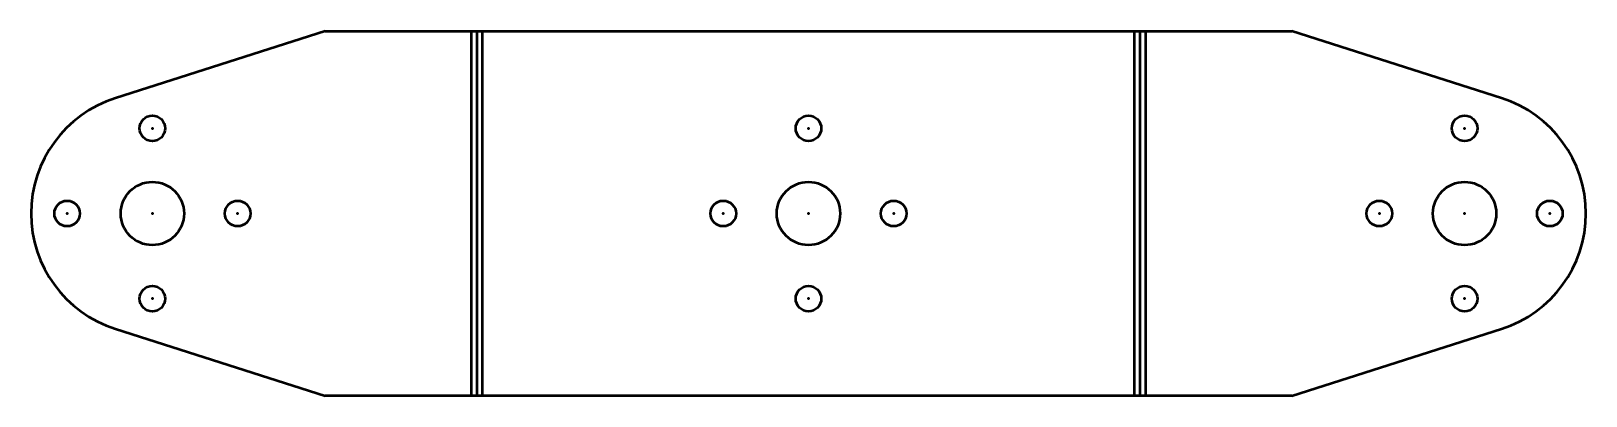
# Model space of a CAD drawing. Header units: millimetres. Extents: x -92 to 36, y -30 to 0.
import ezdxf

# ---------------------------------------------------------------- set-up
doc = ezdxf.new("R2010")
doc.units = ezdxf.units.MM
for name, color, linetype, lineweight in [('IV_ARC_CENTERS', 7, 'Continuous', 50), ('IV_BEND_DOWN', 7, 'Continuous', 50), ('IV_INTERIOR_PROFILES', 7, 'Continuous', 50), ('IV_OUTER_PROFILE', 7, 'Continuous', 50), ('IV_TANGENT', 7, 'Continuous', 50)]:
    doc.layers.add(name, color=color, linetype=linetype, lineweight=lineweight)

msp = doc.modelspace()

# ---------------------------------------------------------------- linework, layer by layer
at = {"layer": 'IV_ARC_CENTERS'}
for p in [(-81.55, -8), (-27.68, -8), (26.19, -8), (-88.55, -15), (-81.55, -15), (-81.55, -15), (-74.55, -15), (-34.68, -15), (-27.68, -15), (-20.68, -15), (19.19, -15), (26.19, -15), (26.19, -15), (33.19, -15), (-81.55, -22), (-27.68, -22), (26.19, -22)]:
    msp.add_point(p, dxfattribs=at)
at = {"layer": 'IV_BEND_DOWN'}
for p, q in [((-0.45, -30), (-0.45, 0)), ((-54.91, 0), (-54.91, -30))]:
    msp.add_line(p, q, dxfattribs=at)
at = {"layer": 'IV_INTERIOR_PROFILES'}
for centre, radius in [((-81.55, -8), 1.05), ((-27.68, -8), 1.05), ((26.19, -8), 1.05), ((-81.55, -15), 2.6), ((-27.68, -15), 2.6), ((26.19, -15), 2.6), ((-88.55, -15), 1.05), ((-74.55, -15), 1.05), ((-34.68, -15), 1.05), ((-20.68, -15), 1.05), ((19.19, -15), 1.05), ((33.19, -15), 1.05), ((-81.55, -22), 1.05), ((-27.68, -22), 1.05), ((26.19, -22), 1.05)]:
    msp.add_circle(centre, radius, dxfattribs=at)
at = {"layer": 'IV_OUTER_PROFILE'}
for p, q in [((-67.36, 0), (12, 0)), ((29.23, -5.51), (12, 0)), ((-67.36, 0), (-84.58, -5.51)), ((-84.58, -24.49), (-67.36, -30)), ((12, -30), (29.23, -24.49)), ((12, -30), (-67.36, -30))]:
    msp.add_line(p, q, dxfattribs=at)
for centre, start, end in [((-81.55, -15), 107.7497, 252.2503), ((26.19, -15), 287.7497, 72.2503)]:
    msp.add_arc(centre, 9.96, start, end, dxfattribs=at)
at = {"layer": 'IV_TANGENT'}
for p, q in [((-0.9, -30), (-0.9, 0)), ((0, 0), (0, -30)), ((-55.36, -30), (-55.36, 0)), ((-54.46, 0), (-54.46, -30))]:
    msp.add_line(p, q, dxfattribs=at)

doc.saveas('drawing.dxf')
